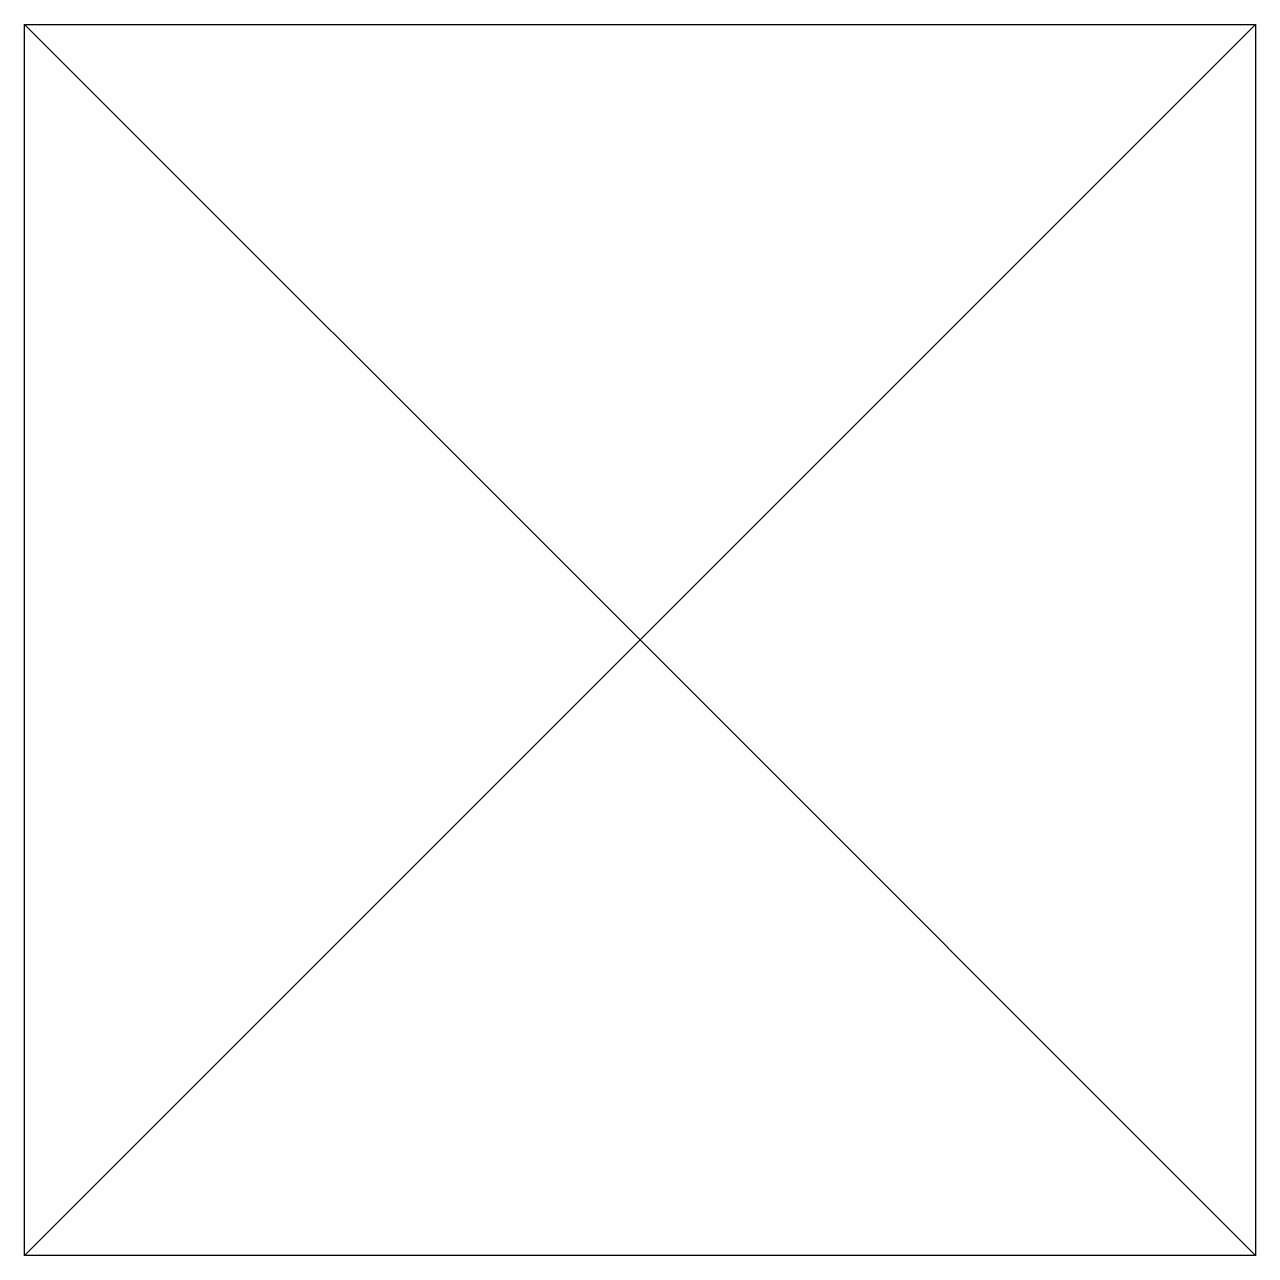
# Model space of a CAD drawing. Extents: x 4.4 to 94.4, y 4.4 to 94.4.
import ezdxf

# ---------------------------------------------------------------- set-up
doc = ezdxf.new("R2010")
doc.units = 0

msp = doc.modelspace()

# ---------------------------------------------------------------- linework, layer by layer
at = {"layer": '  0', "color": 7}
for points in [[(49.437516, 49.437807), (4.437503, 94.437819)], [(4.437503, 94.437819), (94.437528, 94.437819)], [(4.437503, 4.437533), (94.437528, 94.437819)], [(4.437503, 4.437533), (4.437503, 94.437819)], [(4.437503, 94.437819), (49.437516, 49.437807)], [(94.437528, 94.437819), (49.437516, 49.437807)], [(94.437528, 94.437819), (94.437528, 4.437533)], [(49.437516, 49.437807), (4.437503, 4.437533)], [(94.437528, 4.437533), (49.437516, 49.437807)], [(49.437516, 49.437807), (49.437516, 49.437807)], [(49.437516, 49.437807), (94.437528, 4.437533)], [(94.437528, 4.437533), (4.437503, 4.437533)]]:
    msp.add_lwpolyline(points, dxfattribs=at)

doc.saveas('drawing.dxf')
